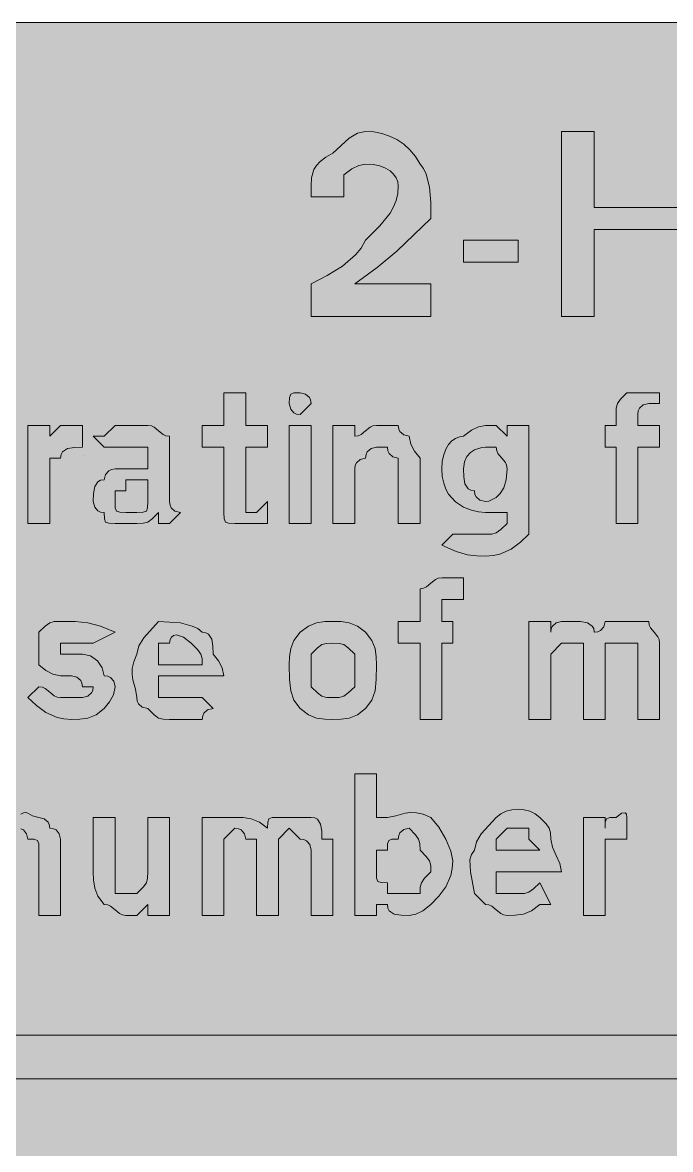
# Model space of a CAD drawing. Header units: metres. Extents: x 10 to 558, y 11 to 260.
# Drawn here: x 135.2 to 206.6, y 135.5 to 259.7 of the extents above; entities that cross this region are included whole.
import ezdxf

# ---------------------------------------------------------------- set-up
doc = ezdxf.new("R2010")
doc.units = ezdxf.units.M
for name, color, linetype, true_color in [('FILL_BLUE_0000FF', 7, 'Continuous', 0x0000ff), ('FILL_WHITE_FFFFFF', 7, 'Continuous', 0xffffff), ('STROKE_WHITE_FFFFFF', 7, 'Continuous', 0xffffff)]:
    doc.layers.add(name, color=color, linetype=linetype, true_color=true_color)

msp = doc.modelspace()

# ---------------------------------------------------------------- hatches: boundary and pattern name
at = {"layer": 'FILL_BLUE_0000FF', "true_color": 0x0000ff}
h = msp.add_hatch(color=7, dxfattribs=at)
h.dxf.hatch_style = 1
h.paths.add_polyline_path([(551.8, 259.63), (552.54, 259.47), (553.8, 258.93), (554.83, 258.16), (555.75, 257.28), (556.54, 256.78), (557.14, 256.19), (557.56, 255.55), (557.85, 254.88), (558.11, 253.57), (558.15, 252.48), (558.15, 18.48), (558.15, 16.08), (557.44, 15.2), (556.95, 14.43), (556.46, 13.89), (556.15, 13.73), (555.75, 13.68), (555.3, 12.89), (554.83, 12.29), (554.34, 11.87), (553.8, 11.58), (552.54, 11.32), (550.95, 11.28), (16.95, 11.28), (13.35, 11.28), (13.3, 11.68), (13.14, 11.99), (12.6, 12.48), (11.83, 12.97), (10.95, 13.68), (10.26, 14.6), (9.9, 15.63), (9.77, 16.89), (9.75, 18.48), (9.75, 252.48), (9.75, 254.88), (9.8, 255.28), (9.94, 255.59), (10.35, 256.08), (10.76, 256.57), (10.9, 256.88), (10.95, 257.28), (11.83, 257.47), (12.6, 257.88), (13.35, 258.48), (14.25, 258.67), (15.15, 259.08), (16.05, 259.49), (16.95, 259.68), (550.95, 259.68), (551.8, 259.63)])
at = {"layer": 'FILL_WHITE_FFFFFF', "true_color": 0xffffff}
h = msp.add_hatch(color=7, dxfattribs=at)
h.dxf.hatch_style = 1
h.paths.add_polyline_path([(166.95, 240.48), (166.95, 241.68), (166.99, 242.58), (167.25, 243.48), (167.54, 243.93), (167.96, 244.38), (168.56, 244.83), (169.35, 245.28), (171.15, 246.93), (172.05, 247.47), (172.95, 247.68), (173.85, 247.62), (174.73, 247.45), (175.59, 247.17), (176.4, 246.78), (177.16, 246.27), (177.84, 245.65), (178.45, 244.92), (178.95, 244.08), (179.35, 243.58), (179.64, 242.97), (180, 241.53), (180.13, 239.86), (180.15, 238.08), (176.4, 234.48), (174.24, 232.68), (171.75, 230.88), (180.15, 230.88), (180.15, 227.28), (166.95, 227.28), (166.95, 230.88), (168.73, 231.8), (170.4, 232.83), (171.84, 234.09), (172.45, 234.83), (172.95, 235.68), (174.52, 237.29), (175.65, 238.68), (176.04, 239.36), (176.32, 240.07), (176.49, 240.83), (176.55, 241.68), (176.49, 242.13), (176.32, 242.56), (176.04, 242.97), (175.65, 243.33), (175.14, 243.64), (174.52, 243.87), (173.79, 244.03), (172.95, 244.08), (172.2, 243.93), (171.43, 243.57), (170.55, 242.88), (170.55, 241.68), (170.55, 240.48), (166.95, 240.48)])
h = msp.add_hatch(color=7, dxfattribs=at)
h.dxf.hatch_style = 1
h.paths.add_polyline_path([(207.75, 236.88), (198.15, 236.88), (198.15, 227.28), (194.55, 227.28), (194.55, 247.68), (198.15, 247.68), (198.15, 239.28), (207.75, 239.28), (207.75, 247.68), (210.15, 247.68), (210.15, 227.28), (207.75, 227.28), (207.75, 236.88)])
h = msp.add_hatch(color=7, dxfattribs=at)
h.dxf.hatch_style = 1
h.paths.add_polyline_path([(183.75, 235.68), (189.75, 235.68), (189.75, 233.28), (183.75, 233.28), (183.75, 235.68)])
h = msp.add_hatch(color=7, dxfattribs=at)
h.dxf.hatch_style = 1
h.paths.add_polyline_path([(159.75, 205.68), (160.95, 205.68), (162.15, 206.88), (162.15, 204.48), (158.55, 204.48), (157.86, 204.5), (157.5, 204.63), (157.37, 204.99), (157.35, 205.68), (157.35, 206.88), (157.35, 212.88), (154.95, 212.88), (154.95, 215.28), (157.35, 215.28), (157.35, 218.88), (159.75, 218.88), (159.75, 215.28), (162.15, 215.28), (162.15, 212.88), (159.75, 212.88), (159.75, 206.88), (159.75, 205.68)])
h = msp.add_hatch(color=7, dxfattribs=at)
h.dxf.hatch_style = 1
h.paths.add_polyline_path([(165.75, 216.48), (165.35, 216.53), (165.06, 216.67), (164.7, 217.08), (164.55, 217.68), (164.57, 218.37), (164.7, 218.73), (165.06, 218.86), (165.75, 218.88), (166.35, 218.73), (166.76, 218.37), (166.9, 218.08), (166.95, 217.68), (165.75, 216.48)])
h = msp.add_hatch(color=7, dxfattribs=at)
h.dxf.hatch_style = 1
h.paths.add_polyline_path([(202.95, 204.48), (200.55, 204.48), (200.55, 212.88), (199.35, 212.88), (199.35, 215.28), (200.55, 215.28), (200.55, 216.48), (200.57, 217.19), (200.7, 217.68), (201.06, 218.17), (201.75, 218.88), (202.95, 218.88), (204.15, 218.88), (205.35, 218.88), (205.35, 217.68), (204.15, 217.68), (203.55, 217.53), (203.14, 217.17), (203, 216.88), (202.95, 216.48), (202.95, 215.28), (205.35, 215.28), (205.35, 212.88), (202.95, 212.88), (202.95, 204.48)])
h = msp.add_hatch(color=7, dxfattribs=at)
h.dxf.hatch_style = 1
h.paths.add_polyline_path([(139.35, 215.28), (141.75, 215.28), (141.75, 212.88), (140.87, 212.86), (140.1, 212.73), (139.56, 212.37), (139.4, 212.08), (139.35, 211.68), (138.15, 211.68), (138.15, 210.48), (138.15, 204.48), (135.75, 204.48), (135.75, 215.28), (138.15, 215.28), (138.15, 214.08), (139.35, 215.28)])
h = msp.add_hatch(color=7, dxfattribs=at)
h.dxf.hatch_style = 1
h.paths.add_polyline_path([(145.35, 215.28), (146.55, 215.28), (148.95, 215.28), (149.35, 215.23), (149.66, 215.09), (150.15, 214.68), (150.64, 214.27), (150.95, 214.13), (151.35, 214.08), (151.35, 212.88), (151.35, 210.48), (151.35, 206.88), (151.4, 206.48), (151.54, 206.19), (151.95, 205.83), (152.55, 205.68), (151.35, 204.48), (150.15, 204.48), (150.15, 205.68), (149.44, 204.99), (148.95, 204.63), (148.46, 204.5), (147.75, 204.48), (146.55, 204.48), (145.35, 204.48), (144.66, 204.5), (144.3, 204.63), (144.17, 204.99), (144.15, 205.68), (143.75, 205.73), (143.46, 205.87), (143.1, 206.28), (142.95, 206.88), (142.97, 207.76), (143.1, 208.53), (143.46, 209.07), (143.75, 209.23), (144.15, 209.28), (144.3, 209.88), (144.66, 210.29), (144.95, 210.43), (145.35, 210.48), (146.55, 210.48), (147.75, 210.48), (148.95, 210.48), (148.95, 211.68), (148.95, 212.88), (147.75, 212.88), (146.55, 212.88), (145.35, 212.88), (144.15, 212.88), (142.95, 214.08), (144.15, 214.08), (145.35, 215.28)])
h.paths.add_polyline_path([(148.44, 205.7), (148.8, 205.83), (148.93, 206.19), (148.95, 206.88), (148.95, 209.28), (147.75, 209.28), (146.55, 209.28), (146.55, 208.08), (145.35, 208.08), (145.35, 206.88), (145.37, 206.19), (145.5, 205.83), (145.86, 205.7), (146.55, 205.68), (147.75, 205.68), (148.44, 205.7)], flags=16)
h = msp.add_hatch(color=7, dxfattribs=at)
h.dxf.hatch_style = 1
h.paths.add_polyline_path([(164.55, 204.48), (164.55, 215.28), (166.95, 215.28), (166.95, 204.48), (164.55, 204.48)])
h = msp.add_hatch(color=7, dxfattribs=at)
h.dxf.hatch_style = 1
h.paths.add_polyline_path([(173.55, 212.73), (173.14, 212.37), (173, 212.08), (172.95, 211.68), (172.35, 211.53), (171.94, 211.17), (171.8, 210.88), (171.75, 210.48), (171.75, 204.48), (169.35, 204.48), (169.35, 215.28), (171.75, 215.28), (171.75, 214.08), (172.15, 214.13), (172.46, 214.27), (172.95, 214.68), (173.44, 215.09), (173.75, 215.23), (174.15, 215.28), (176.55, 215.28), (176.6, 214.88), (176.74, 214.59), (177.15, 214.23), (177.75, 214.08), (177.94, 213.2), (178.35, 212.43), (178.95, 211.68), (178.95, 204.48), (176.55, 204.48), (176.55, 211.68), (175.95, 211.83), (175.54, 212.19), (175.4, 212.48), (175.35, 212.88), (174.15, 212.88), (173.55, 212.73)])
h = msp.add_hatch(color=7, dxfattribs=at)
h.dxf.hatch_style = 1
h.paths.add_polyline_path([(190.95, 215.28), (190.95, 203.28), (190.03, 202.4), (189, 201.63), (187.74, 201.09), (187, 200.93), (186.15, 200.88), (185.23, 200.9), (184.2, 201.03), (182.94, 201.39), (181.35, 202.08), (182.55, 203.28), (186.15, 203.28), (186.86, 203.3), (187.35, 203.43), (187.84, 203.79), (188.55, 204.48), (188.55, 205.68), (187.35, 205.68), (186.15, 205.68), (185.4, 205.75), (184.63, 205.93), (183.75, 206.28), (182.87, 206.85), (182.1, 207.7), (181.79, 208.25), (181.56, 208.9), (181.4, 209.64), (181.35, 210.48), (181.4, 211.32), (181.56, 212.05), (181.79, 212.67), (182.1, 213.18), (182.46, 213.57), (182.87, 213.85), (183.3, 214.02), (183.75, 214.08), (184.63, 214.77), (185.4, 215.13), (186.15, 215.28), (187.35, 215.28), (188.55, 214.08), (188.55, 215.28), (190.95, 215.28)])
h.paths.add_polyline_path([(184.95, 212.58), (184.51, 212.29), (184.12, 211.87), (183.85, 211.27), (183.75, 210.48), (183.77, 209.6), (183.9, 208.83), (184.26, 208.29), (184.55, 208.13), (184.95, 208.08), (185, 207.68), (185.14, 207.39), (185.55, 207.03), (186.15, 206.88), (186.52, 206.94), (187.35, 207.33), (187.79, 207.76), (188.17, 208.4), (188.45, 209.29), (188.55, 210.48), (188.5, 210.88), (188.36, 211.19), (187.95, 211.68), (187.54, 212.17), (187.4, 212.48), (187.35, 212.88), (186.15, 212.88), (185.77, 212.84), (184.95, 212.58)], flags=16)
h = msp.add_hatch(color=7, dxfattribs=at)
h.dxf.hatch_style = 1
h.paths.add_polyline_path([(181.35, 182.88), (178.95, 182.88), (178.95, 191.28), (176.55, 191.28), (176.55, 193.68), (178.95, 193.68), (178.95, 196.08), (178.95, 197.28), (179.35, 197.33), (179.66, 197.47), (180.15, 197.88), (180.64, 198.29), (180.95, 198.43), (181.35, 198.48), (182.55, 198.48), (183.75, 198.48), (183.75, 196.08), (182.55, 196.08), (181.35, 196.08), (181.35, 194.88), (181.35, 193.68), (182.55, 193.68), (182.55, 191.28), (181.35, 191.28), (181.35, 182.88)])
h = msp.add_hatch(color=7, dxfattribs=at)
h.dxf.hatch_style = 1
h.paths.add_polyline_path([(140.55, 190.08), (141.75, 190.08), (142.63, 189.87), (143.4, 189.33), (143.94, 188.56), (144.15, 187.68), (144.55, 187.63), (144.84, 187.49), (145.2, 187.08), (145.35, 186.48), (145.16, 185.6), (144.75, 184.83), (144.15, 184.08), (143.25, 183.39), (142.35, 183.03), (141.45, 182.9), (140.55, 182.88), (139.7, 182.93), (138.96, 183.09), (137.7, 183.63), (136.67, 184.4), (135.75, 185.28), (136.95, 186.48), (137.35, 186.43), (137.66, 186.29), (138.15, 185.88), (138.64, 185.47), (138.95, 185.33), (139.35, 185.28), (140.55, 185.28), (141.75, 185.28), (142.35, 185.43), (142.76, 185.79), (142.9, 186.08), (142.95, 186.48), (141.75, 186.48), (141.7, 186.88), (141.56, 187.17), (141.15, 187.53), (140.55, 187.68), (139.35, 187.68), (138.47, 187.87), (137.7, 188.28), (136.95, 188.88), (136.95, 191.28), (136.95, 192.48), (137.66, 193.17), (138.15, 193.53), (138.64, 193.66), (139.35, 193.68), (140.96, 193.66), (142.35, 193.53), (143.74, 193.17), (145.35, 192.48), (142.95, 191.28), (140.55, 191.28), (139.35, 191.28), (139.35, 190.08), (140.55, 190.08)])
h = msp.add_hatch(color=7, dxfattribs=at)
h.dxf.hatch_style = 1
h.paths.add_polyline_path([(150.15, 183.03), (149.66, 183.39), (148.95, 184.08), (148.35, 184.23), (147.94, 184.59), (147.8, 184.88), (147.75, 185.28), (147.58, 186.2), (147.3, 187.23), (147.22, 187.82), (147.24, 188.49), (147.41, 189.23), (147.75, 190.08), (147.96, 190.98), (148.5, 191.88), (150.15, 193.68), (152.55, 193.53), (153.86, 193.17), (154.45, 192.88), (154.95, 192.48), (155.35, 192.43), (155.64, 192.27), (156, 191.73), (156.13, 190.96), (156.15, 190.08), (156.75, 189.33), (157.16, 188.56), (157.35, 187.68), (150.15, 187.68), (150.15, 186.48), (150.15, 185.28), (152.55, 185.28), (154.95, 185.28), (156.15, 184.08), (155.55, 183.93), (155.14, 183.57), (155, 183.28), (154.95, 182.88), (151.35, 182.88), (150.64, 182.9), (150.15, 183.03)])
h.paths.add_polyline_path([(154.93, 189.59), (154.8, 190.08), (154.44, 190.57), (153.75, 191.28), (152.87, 191.95), (152.1, 192.18), (151.79, 192.12), (151.56, 191.95), (151.4, 191.67), (151.35, 191.28), (150.15, 191.28), (150.15, 188.88), (154.95, 188.88), (154.93, 189.59)], flags=16)
h = msp.add_hatch(color=7, dxfattribs=at)
h.dxf.hatch_style = 1
h.paths.add_polyline_path([(164.7, 190.68), (165.06, 191.58), (165.75, 192.48), (166.65, 193.17), (167.55, 193.53), (168.45, 193.66), (169.35, 193.68), (170.25, 193.66), (171.15, 193.53), (172.05, 193.17), (172.95, 192.48), (173.64, 191.58), (174, 190.68), (174.13, 189.78), (174.15, 188.88), (174.13, 187.29), (174, 186.03), (173.64, 185), (172.95, 184.08), (172.05, 183.39), (171.15, 183.03), (170.25, 182.9), (169.35, 182.88), (168.45, 182.9), (167.55, 183.03), (166.65, 183.39), (165.75, 184.08), (165.06, 185), (164.7, 186.03), (164.57, 187.29), (164.55, 188.88), (164.57, 189.78), (164.7, 190.68)])
h.paths.add_polyline_path([(168.15, 191.13), (167.66, 190.77), (166.95, 190.08), (166.95, 188.88), (166.95, 186.48), (167.66, 185.79), (168.15, 185.43), (168.64, 185.3), (169.35, 185.28), (170.06, 185.3), (170.55, 185.43), (171.04, 185.79), (171.75, 186.48), (171.75, 188.88), (171.75, 190.08), (171.04, 190.77), (170.55, 191.13), (170.06, 191.26), (169.35, 191.28), (168.64, 191.26), (168.15, 191.13)], flags=16)
h = msp.add_hatch(color=7, dxfattribs=at)
h.dxf.hatch_style = 1
h.paths.add_polyline_path([(193.35, 192.48), (193.4, 192.88), (193.54, 193.17), (193.95, 193.53), (194.55, 193.68), (195.75, 193.68), (196.63, 193.66), (197.4, 193.53), (197.94, 193.17), (198.1, 192.88), (198.15, 192.48), (198.55, 192.53), (198.84, 192.67), (199.2, 193.08), (199.35, 193.68), (200.55, 193.68), (204.15, 193.68), (204.2, 193.28), (204.34, 192.97), (204.75, 192.48), (205.16, 191.99), (205.3, 191.68), (205.35, 191.28), (205.35, 190.08), (205.35, 182.88), (202.95, 182.88), (202.95, 190.08), (202.95, 191.28), (201.75, 191.28), (199.35, 191.28), (199.35, 190.08), (199.35, 182.88), (196.95, 182.88), (196.95, 190.08), (196.95, 191.28), (195.75, 191.28), (194.55, 191.28), (193.35, 190.08), (193.35, 182.88), (190.95, 182.88), (190.95, 193.68), (193.35, 193.68), (193.35, 192.48)])
h = msp.add_hatch(color=7, dxfattribs=at)
h.dxf.hatch_style = 1
h.paths.add_polyline_path([(177.3, 172.53), (177.89, 172.61), (178.56, 172.59), (179.3, 172.42), (180.15, 172.08), (181.03, 170.99), (181.8, 169.68), (182.34, 168.37), (182.55, 167.28), (182.5, 166.43), (182.34, 165.69), (181.8, 164.43), (181.03, 163.4), (180.15, 162.48), (179.27, 161.79), (178.5, 161.43), (177.75, 161.28), (176.87, 161.3), (176.1, 161.43), (175.56, 161.79), (175.4, 162.08), (175.35, 162.48), (174.15, 162.48), (174.15, 161.28), (171.75, 161.28), (171.75, 176.88), (174.15, 176.88), (174.15, 172.08), (175.35, 172.08), (176.27, 172.25), (177.3, 172.53)])
h.paths.add_polyline_path([(178.97, 164.39), (179.1, 164.88), (179.46, 165.37), (180.15, 166.08), (180.13, 166.79), (180, 167.28), (179.64, 167.77), (178.95, 168.48), (178.93, 169.19), (178.8, 169.68), (178.44, 170.17), (177.75, 170.88), (177.15, 170.73), (176.74, 170.37), (176.6, 170.08), (176.55, 169.68), (175.86, 169.66), (175.5, 169.53), (175.37, 169.17), (175.35, 168.48), (174.15, 168.48), (174.15, 166.08), (174.17, 165.39), (174.3, 165.03), (174.66, 164.9), (175.35, 164.88), (175.35, 163.68), (177.75, 163.68), (178.95, 163.68), (178.97, 164.39)], flags=16)
h = msp.add_hatch(color=7, dxfattribs=at)
h.dxf.hatch_style = 1
h.paths.add_polyline_path([(187.84, 161.47), (187.35, 161.88), (186.86, 162.29), (186.55, 162.43), (186.15, 162.48), (184.95, 163.68), (184.5, 166.08), (184.44, 167.39), (184.61, 167.98), (184.95, 168.48), (185.16, 169.38), (185.7, 170.28), (187.35, 172.08), (187.85, 172.47), (188.44, 172.75), (189.08, 172.92), (189.75, 172.98), (190.42, 172.92), (191.06, 172.75), (191.65, 172.47), (192.15, 172.08), (192.84, 171.37), (193.2, 170.88), (193.33, 170.39), (193.35, 169.68), (193.54, 168.78), (193.95, 167.88), (194.36, 166.98), (194.55, 166.08), (187.35, 166.08), (187.35, 164.88), (187.35, 163.68), (189.75, 163.68), (190.46, 163.7), (190.95, 163.83), (191.44, 164.19), (192.15, 164.88), (193.35, 162.48), (192.15, 162.48), (191.25, 161.79), (190.35, 161.43), (189.45, 161.3), (188.55, 161.28), (188.15, 161.33), (187.84, 161.47)])
h.paths.add_polyline_path([(190.95, 169.68), (190.95, 170.88), (188.55, 170.88), (187.35, 169.68), (187.35, 168.48), (192.15, 168.48), (190.95, 169.68)], flags=16)
h = msp.add_hatch(color=7, dxfattribs=at)
h.dxf.hatch_style = 1
h.paths.add_polyline_path([(133.35, 169.68), (133.35, 168.48), (133.35, 161.28), (130.95, 161.28), (130.95, 172.08), (133.35, 172.08), (134.55, 172.08), (134.95, 172.42), (135.26, 172.59), (135.52, 172.61), (135.75, 172.53), (136.24, 172.25), (136.95, 172.08), (137.55, 171.93), (137.96, 171.57), (138.1, 171.28), (138.15, 170.88), (138.55, 170.83), (138.84, 170.69), (139.2, 170.28), (139.35, 169.68), (139.35, 161.28), (136.95, 161.28), (136.95, 168.48), (136.93, 169.17), (136.8, 169.53), (136.44, 169.66), (135.75, 169.68), (135.6, 170.28), (135.24, 170.69), (134.95, 170.83), (134.55, 170.88), (133.35, 169.68)])
h = msp.add_hatch(color=7, dxfattribs=at)
h.dxf.hatch_style = 1
h.paths.add_polyline_path([(146.15, 161.33), (145.84, 161.47), (145.35, 161.88), (144.86, 162.29), (144.55, 162.43), (144.15, 162.48), (143.46, 163.38), (143.1, 164.28), (142.97, 165.18), (142.95, 166.08), (142.95, 172.08), (145.35, 172.08), (145.35, 166.08), (145.35, 163.68), (146.55, 163.68), (147.75, 163.68), (148.44, 164.39), (148.8, 164.88), (148.93, 165.37), (148.95, 166.08), (148.95, 172.08), (151.35, 172.08), (151.35, 161.28), (148.95, 161.28), (148.95, 162.48), (147.75, 161.28), (146.55, 161.28), (146.15, 161.33)])
h = msp.add_hatch(color=7, dxfattribs=at)
h.dxf.hatch_style = 1
h.paths.add_polyline_path([(158.55, 172.08), (159.45, 172.06), (160.35, 171.93), (161.25, 171.57), (162.15, 170.88), (162.17, 171.57), (162.3, 171.93), (162.66, 172.06), (163.35, 172.08), (164.55, 172.08), (166.95, 172.08), (167.35, 172.03), (167.64, 171.87), (168, 171.33), (168.13, 170.56), (168.15, 169.68), (169.35, 169.68), (169.35, 161.28), (166.95, 161.28), (166.95, 168.48), (166.8, 169.08), (166.44, 169.49), (166.15, 169.63), (165.75, 169.68), (164.55, 170.88), (163.35, 169.68), (163.35, 168.48), (163.35, 161.28), (160.95, 161.28), (160.95, 168.48), (160.95, 169.68), (159.75, 169.68), (159.6, 170.28), (159.24, 170.69), (158.95, 170.83), (158.55, 170.88), (157.35, 169.68), (157.35, 168.48), (157.35, 161.28), (154.95, 161.28), (154.95, 172.08), (157.35, 172.08), (158.55, 172.08)])
h = msp.add_hatch(color=7, dxfattribs=at)
h.dxf.hatch_style = 1
h.paths.add_polyline_path([(199.37, 171.57), (199.5, 171.93), (199.86, 172.06), (200.55, 172.08), (201.15, 172.53), (201.56, 172.59), (201.7, 172.42), (201.75, 172.08), (201.75, 169.68), (199.35, 169.68), (199.35, 168.48), (199.35, 161.28), (196.95, 161.28), (196.95, 172.08), (199.35, 172.08), (199.35, 170.88), (199.37, 171.57)])
h = msp.add_hatch(color=7, dxfattribs=at)
h.dxf.hatch_style = 1
h.paths.add_polyline_path([(495.75, 148.08), (490.95, 152.88), (498.15, 152.88), (505.35, 145.68), (498.15, 138.48), (490.95, 138.48), (495.75, 143.28), (62.55, 143.28), (62.55, 148.08), (495.75, 148.08)])

# ---------------------------------------------------------------- linework, layer by layer
at = {"layer": 'FILL_BLUE_0000FF', "lineweight": 0, "true_color": 0x0000ff}
msp.add_lwpolyline([(16.95, 259.68), (550.95, 259.68)], dxfattribs=at)
at = {"layer": 'FILL_WHITE_FFFFFF', "lineweight": 0, "true_color": 0xffffff}
for points in [[(166.95, 240.48), (166.95, 241.68), (166.99, 242.58), (167.25, 243.48), (167.54, 243.93), (167.96, 244.38), (168.56, 244.83), (169.35, 245.28), (171.15, 246.93), (172.05, 247.47), (172.95, 247.68), (173.85, 247.62), (174.73, 247.45), (175.59, 247.17), (176.4, 246.78), (177.16, 246.27), (177.84, 245.65), (178.45, 244.92), (178.95, 244.08), (179.35, 243.58), (179.64, 242.97), (180, 241.53), (180.13, 239.86), (180.15, 238.08), (176.4, 234.48), (174.24, 232.68), (171.75, 230.88), (180.15, 230.88), (180.15, 227.28), (166.95, 227.28), (166.95, 230.88), (168.73, 231.8), (170.4, 232.83), (171.84, 234.09), (172.45, 234.83), (172.95, 235.68), (174.52, 237.29), (175.65, 238.68), (176.04, 239.36), (176.32, 240.07), (176.49, 240.83), (176.55, 241.68), (176.49, 242.13), (176.32, 242.56), (176.04, 242.97), (175.65, 243.33), (175.14, 243.64), (174.52, 243.87), (173.79, 244.03), (172.95, 244.08), (172.2, 243.93), (171.43, 243.57), (170.55, 242.88), (170.55, 241.68), (170.55, 240.48)], [(207.75, 236.88), (198.15, 236.88), (198.15, 227.28), (194.55, 227.28), (194.55, 247.68), (198.15, 247.68), (198.15, 239.28), (207.75, 239.28), (207.75, 247.68), (210.15, 247.68), (210.15, 227.28), (207.75, 227.28)], [(183.75, 235.68), (189.75, 235.68), (189.75, 233.28), (183.75, 233.28)], [(159.75, 205.68), (160.95, 205.68), (162.15, 206.88), (162.15, 204.48), (158.55, 204.48), (157.86, 204.5), (157.5, 204.63), (157.37, 204.99), (157.35, 205.68), (157.35, 206.88), (157.35, 212.88), (154.95, 212.88), (154.95, 215.28), (157.35, 215.28), (157.35, 218.88), (159.75, 218.88), (159.75, 215.28), (162.15, 215.28), (162.15, 212.88), (159.75, 212.88), (159.75, 206.88)], [(165.75, 216.48), (165.35, 216.53), (165.06, 216.67), (164.7, 217.08), (164.55, 217.68), (164.57, 218.37), (164.7, 218.73), (165.06, 218.86), (165.75, 218.88), (166.35, 218.73), (166.76, 218.37), (166.9, 218.08), (166.95, 217.68)], [(202.95, 204.48), (200.55, 204.48), (200.55, 212.88), (199.35, 212.88), (199.35, 215.28), (200.55, 215.28), (200.55, 216.48), (200.57, 217.19), (200.7, 217.68), (201.06, 218.17), (201.75, 218.88), (202.95, 218.88), (204.15, 218.88), (205.35, 218.88), (205.35, 217.68), (204.15, 217.68), (203.55, 217.53), (203.14, 217.17), (203, 216.88), (202.95, 216.48), (202.95, 215.28), (205.35, 215.28), (205.35, 212.88), (202.95, 212.88)], [(139.35, 215.28), (141.75, 215.28), (141.75, 212.88), (140.87, 212.86), (140.1, 212.73), (139.56, 212.37), (139.4, 212.08), (139.35, 211.68), (138.15, 211.68), (138.15, 210.48), (138.15, 204.48), (135.75, 204.48), (135.75, 215.28), (138.15, 215.28), (138.15, 214.08)], [(145.35, 215.28), (146.55, 215.28), (148.95, 215.28), (149.35, 215.23), (149.66, 215.09), (150.15, 214.68), (150.64, 214.27), (150.95, 214.13), (151.35, 214.08), (151.35, 212.88), (151.35, 210.48), (151.35, 206.88), (151.4, 206.48), (151.54, 206.19), (151.95, 205.83), (152.55, 205.68), (151.35, 204.48), (150.15, 204.48), (150.15, 205.68), (149.44, 204.99), (148.95, 204.63), (148.46, 204.5), (147.75, 204.48), (146.55, 204.48), (145.35, 204.48), (144.66, 204.5), (144.3, 204.63), (144.17, 204.99), (144.15, 205.68), (143.75, 205.73), (143.46, 205.87), (143.1, 206.28), (142.95, 206.88), (142.97, 207.76), (143.1, 208.53), (143.46, 209.07), (143.75, 209.23), (144.15, 209.28), (144.3, 209.88), (144.66, 210.29), (144.95, 210.43), (145.35, 210.48), (146.55, 210.48), (147.75, 210.48), (148.95, 210.48), (148.95, 211.68), (148.95, 212.88), (147.75, 212.88), (146.55, 212.88), (145.35, 212.88), (144.15, 212.88), (142.95, 214.08), (144.15, 214.08)], [(164.55, 204.48), (164.55, 215.28), (166.95, 215.28), (166.95, 204.48)], [(173.55, 212.73), (173.14, 212.37), (173, 212.08), (172.95, 211.68), (172.35, 211.53), (171.94, 211.17), (171.8, 210.88), (171.75, 210.48), (171.75, 204.48), (169.35, 204.48), (169.35, 215.28), (171.75, 215.28), (171.75, 214.08), (172.15, 214.13), (172.46, 214.27), (172.95, 214.68), (173.44, 215.09), (173.75, 215.23), (174.15, 215.28), (176.55, 215.28), (176.6, 214.88), (176.74, 214.59), (177.15, 214.23), (177.75, 214.08), (177.94, 213.2), (178.35, 212.43), (178.95, 211.68), (178.95, 204.48), (176.55, 204.48), (176.55, 211.68), (175.95, 211.83), (175.54, 212.19), (175.4, 212.48), (175.35, 212.88), (174.15, 212.88)], [(190.95, 215.28), (190.95, 203.28), (190.03, 202.4), (189, 201.63), (187.74, 201.09), (187, 200.93), (186.15, 200.88), (185.23, 200.9), (184.2, 201.03), (182.94, 201.39), (181.35, 202.08), (182.55, 203.28), (186.15, 203.28), (186.86, 203.3), (187.35, 203.43), (187.84, 203.79), (188.55, 204.48), (188.55, 205.68), (187.35, 205.68), (186.15, 205.68), (185.4, 205.75), (184.63, 205.93), (183.75, 206.28), (182.87, 206.85), (182.1, 207.7), (181.79, 208.25), (181.56, 208.9), (181.4, 209.64), (181.35, 210.48), (181.4, 211.32), (181.56, 212.05), (181.79, 212.67), (182.1, 213.18), (182.46, 213.57), (182.87, 213.85), (183.3, 214.02), (183.75, 214.08), (184.63, 214.77), (185.4, 215.13), (186.15, 215.28), (187.35, 215.28), (188.55, 214.08), (188.55, 215.28)], [(184.95, 212.58), (184.51, 212.29), (184.12, 211.87), (183.85, 211.27), (183.75, 210.48), (183.77, 209.6), (183.9, 208.83), (184.26, 208.29), (184.55, 208.13), (184.95, 208.08), (185, 207.68), (185.14, 207.39), (185.55, 207.03), (186.15, 206.88), (186.52, 206.94), (187.35, 207.33), (187.79, 207.76), (188.17, 208.4), (188.45, 209.29), (188.55, 210.48), (188.5, 210.88), (188.36, 211.19), (187.95, 211.68), (187.54, 212.17), (187.4, 212.48), (187.35, 212.88), (186.15, 212.88), (185.77, 212.84)], [(148.44, 205.7), (148.8, 205.83), (148.93, 206.19), (148.95, 206.88), (148.95, 209.28), (147.75, 209.28), (146.55, 209.28), (146.55, 208.08), (145.35, 208.08), (145.35, 206.88), (145.37, 206.19), (145.5, 205.83), (145.86, 205.7), (146.55, 205.68), (147.75, 205.68)], [(181.35, 182.88), (178.95, 182.88), (178.95, 191.28), (176.55, 191.28), (176.55, 193.68), (178.95, 193.68), (178.95, 196.08), (178.95, 197.28), (179.35, 197.33), (179.66, 197.47), (180.15, 197.88), (180.64, 198.29), (180.95, 198.43), (181.35, 198.48), (182.55, 198.48), (183.75, 198.48), (183.75, 196.08), (182.55, 196.08), (181.35, 196.08), (181.35, 194.88), (181.35, 193.68), (182.55, 193.68), (182.55, 191.28), (181.35, 191.28)], [(140.55, 190.08), (141.75, 190.08), (142.63, 189.87), (143.4, 189.33), (143.94, 188.56), (144.15, 187.68), (144.55, 187.63), (144.84, 187.49), (145.2, 187.08), (145.35, 186.48), (145.16, 185.6), (144.75, 184.83), (144.15, 184.08), (143.25, 183.39), (142.35, 183.03), (141.45, 182.9), (140.55, 182.88), (139.7, 182.93), (138.96, 183.09), (137.7, 183.63), (136.67, 184.4), (135.75, 185.28), (136.95, 186.48), (137.35, 186.43), (137.66, 186.29), (138.15, 185.88), (138.64, 185.47), (138.95, 185.33), (139.35, 185.28), (140.55, 185.28), (141.75, 185.28), (142.35, 185.43), (142.76, 185.79), (142.9, 186.08), (142.95, 186.48), (141.75, 186.48), (141.7, 186.88), (141.56, 187.17), (141.15, 187.53), (140.55, 187.68), (139.35, 187.68), (138.47, 187.87), (137.7, 188.28), (136.95, 188.88), (136.95, 191.28), (136.95, 192.48), (137.66, 193.17), (138.15, 193.53), (138.64, 193.66), (139.35, 193.68), (140.96, 193.66), (142.35, 193.53), (143.74, 193.17), (145.35, 192.48), (142.95, 191.28), (140.55, 191.28), (139.35, 191.28), (139.35, 190.08)], [(150.15, 183.03), (149.66, 183.39), (148.95, 184.08), (148.35, 184.23), (147.94, 184.59), (147.8, 184.88), (147.75, 185.28), (147.58, 186.2), (147.3, 187.23), (147.22, 187.82), (147.24, 188.49), (147.41, 189.23), (147.75, 190.08), (147.96, 190.98), (148.5, 191.88), (150.15, 193.68), (152.55, 193.53), (153.86, 193.17), (154.45, 192.88), (154.95, 192.48), (155.35, 192.43), (155.64, 192.27), (156, 191.73), (156.13, 190.96), (156.15, 190.08), (156.75, 189.33), (157.16, 188.56), (157.35, 187.68), (150.15, 187.68), (150.15, 186.48), (150.15, 185.28), (152.55, 185.28), (154.95, 185.28), (156.15, 184.08), (155.55, 183.93), (155.14, 183.57), (155, 183.28), (154.95, 182.88), (151.35, 182.88), (150.64, 182.9)], [(164.7, 190.68), (165.06, 191.58), (165.75, 192.48), (166.65, 193.17), (167.55, 193.53), (168.45, 193.66), (169.35, 193.68), (170.25, 193.66), (171.15, 193.53), (172.05, 193.17), (172.95, 192.48), (173.64, 191.58), (174, 190.68), (174.13, 189.78), (174.15, 188.88), (174.13, 187.29), (174, 186.03), (173.64, 185), (172.95, 184.08), (172.05, 183.39), (171.15, 183.03), (170.25, 182.9), (169.35, 182.88), (168.45, 182.9), (167.55, 183.03), (166.65, 183.39), (165.75, 184.08), (165.06, 185), (164.7, 186.03), (164.57, 187.29), (164.55, 188.88), (164.57, 189.78)], [(193.35, 192.48), (193.4, 192.88), (193.54, 193.17), (193.95, 193.53), (194.55, 193.68), (195.75, 193.68), (196.63, 193.66), (197.4, 193.53), (197.94, 193.17), (198.1, 192.88), (198.15, 192.48), (198.55, 192.53), (198.84, 192.67), (199.2, 193.08), (199.35, 193.68), (200.55, 193.68), (204.15, 193.68), (204.2, 193.28), (204.34, 192.97), (204.75, 192.48), (205.16, 191.99), (205.3, 191.68), (205.35, 191.28), (205.35, 190.08), (205.35, 182.88), (202.95, 182.88), (202.95, 190.08), (202.95, 191.28), (201.75, 191.28), (199.35, 191.28), (199.35, 190.08), (199.35, 182.88), (196.95, 182.88), (196.95, 190.08), (196.95, 191.28), (195.75, 191.28), (194.55, 191.28), (193.35, 190.08), (193.35, 182.88), (190.95, 182.88), (190.95, 193.68), (193.35, 193.68)], [(154.93, 189.59), (154.8, 190.08), (154.44, 190.57), (153.75, 191.28), (152.87, 191.95), (152.1, 192.18), (151.79, 192.12), (151.56, 191.95), (151.4, 191.67), (151.35, 191.28), (150.15, 191.28), (150.15, 188.88), (154.95, 188.88)], [(168.15, 191.13), (167.66, 190.77), (166.95, 190.08), (166.95, 188.88), (166.95, 186.48), (167.66, 185.79), (168.15, 185.43), (168.64, 185.3), (169.35, 185.28), (170.06, 185.3), (170.55, 185.43), (171.04, 185.79), (171.75, 186.48), (171.75, 188.88), (171.75, 190.08), (171.04, 190.77), (170.55, 191.13), (170.06, 191.26), (169.35, 191.28), (168.64, 191.26)], [(177.3, 172.53), (177.89, 172.61), (178.56, 172.59), (179.3, 172.42), (180.15, 172.08), (181.03, 170.99), (181.8, 169.68), (182.34, 168.37), (182.55, 167.28), (182.5, 166.43), (182.34, 165.69), (181.8, 164.43), (181.03, 163.4), (180.15, 162.48), (179.27, 161.79), (178.5, 161.43), (177.75, 161.28), (176.87, 161.3), (176.1, 161.43), (175.56, 161.79), (175.4, 162.08), (175.35, 162.48), (174.15, 162.48), (174.15, 161.28), (171.75, 161.28), (171.75, 176.88), (174.15, 176.88), (174.15, 172.08), (175.35, 172.08), (176.27, 172.25)], [(187.84, 161.47), (187.35, 161.88), (186.86, 162.29), (186.55, 162.43), (186.15, 162.48), (184.95, 163.68), (184.5, 166.08), (184.44, 167.39), (184.61, 167.98), (184.95, 168.48), (185.16, 169.38), (185.7, 170.28), (187.35, 172.08), (187.85, 172.47), (188.44, 172.75), (189.08, 172.92), (189.75, 172.98), (190.42, 172.92), (191.06, 172.75), (191.65, 172.47), (192.15, 172.08), (192.84, 171.37), (193.2, 170.88), (193.33, 170.39), (193.35, 169.68), (193.54, 168.78), (193.95, 167.88), (194.36, 166.98), (194.55, 166.08), (187.35, 166.08), (187.35, 164.88), (187.35, 163.68), (189.75, 163.68), (190.46, 163.7), (190.95, 163.83), (191.44, 164.19), (192.15, 164.88), (193.35, 162.48), (192.15, 162.48), (191.25, 161.79), (190.35, 161.43), (189.45, 161.3), (188.55, 161.28), (188.15, 161.33)], [(146.15, 161.33), (145.84, 161.47), (145.35, 161.88), (144.86, 162.29), (144.55, 162.43), (144.15, 162.48), (143.46, 163.38), (143.1, 164.28), (142.97, 165.18), (142.95, 166.08), (142.95, 172.08), (145.35, 172.08), (145.35, 166.08), (145.35, 163.68), (146.55, 163.68), (147.75, 163.68), (148.44, 164.39), (148.8, 164.88), (148.93, 165.37), (148.95, 166.08), (148.95, 172.08), (151.35, 172.08), (151.35, 161.28), (148.95, 161.28), (148.95, 162.48), (147.75, 161.28), (146.55, 161.28)], [(158.55, 172.08), (159.45, 172.06), (160.35, 171.93), (161.25, 171.57), (162.15, 170.88), (162.17, 171.57), (162.3, 171.93), (162.66, 172.06), (163.35, 172.08), (164.55, 172.08), (166.95, 172.08), (167.35, 172.03), (167.64, 171.87), (168, 171.33), (168.13, 170.56), (168.15, 169.68), (169.35, 169.68), (169.35, 161.28), (166.95, 161.28), (166.95, 168.48), (166.8, 169.08), (166.44, 169.49), (166.15, 169.63), (165.75, 169.68), (164.55, 170.88), (163.35, 169.68), (163.35, 168.48), (163.35, 161.28), (160.95, 161.28), (160.95, 168.48), (160.95, 169.68), (159.75, 169.68), (159.6, 170.28), (159.24, 170.69), (158.95, 170.83), (158.55, 170.88), (157.35, 169.68), (157.35, 168.48), (157.35, 161.28), (154.95, 161.28), (154.95, 172.08), (157.35, 172.08)], [(199.37, 171.57), (199.5, 171.93), (199.86, 172.06), (200.55, 172.08), (201.15, 172.53), (201.56, 172.59), (201.7, 172.42), (201.75, 172.08), (201.75, 169.68), (199.35, 169.68), (199.35, 168.48), (199.35, 161.28), (196.95, 161.28), (196.95, 172.08), (199.35, 172.08), (199.35, 170.88)], [(178.97, 164.39), (179.1, 164.88), (179.46, 165.37), (180.15, 166.08), (180.13, 166.79), (180, 167.28), (179.64, 167.77), (178.95, 168.48), (178.93, 169.19), (178.8, 169.68), (178.44, 170.17), (177.75, 170.88), (177.15, 170.73), (176.74, 170.37), (176.6, 170.08), (176.55, 169.68), (175.86, 169.66), (175.5, 169.53), (175.37, 169.17), (175.35, 168.48), (174.15, 168.48), (174.15, 166.08), (174.17, 165.39), (174.3, 165.03), (174.66, 164.9), (175.35, 164.88), (175.35, 163.68), (177.75, 163.68), (178.95, 163.68)], [(190.95, 169.68), (190.95, 170.88), (188.55, 170.88), (187.35, 169.68), (187.35, 168.48), (192.15, 168.48)], [(495.75, 148.08), (490.95, 152.88), (498.15, 152.88), (505.35, 145.68), (498.15, 138.48), (490.95, 138.48), (495.75, 143.28), (62.55, 143.28), (62.55, 148.08)]]:
    msp.add_lwpolyline(points, close=True, dxfattribs=at)
msp.add_lwpolyline([(134.95, 172.42), (135.26, 172.59), (135.52, 172.61), (135.75, 172.53), (136.24, 172.25), (136.95, 172.08), (137.55, 171.93), (137.96, 171.57), (138.1, 171.28), (138.15, 170.88), (138.55, 170.83), (138.84, 170.69), (139.2, 170.28), (139.35, 169.68), (139.35, 161.28), (136.95, 161.28), (136.95, 168.48), (136.93, 169.17), (136.8, 169.53), (136.44, 169.66), (135.75, 169.68), (135.6, 170.28), (135.24, 170.69), (134.95, 170.83)], dxfattribs=at)
at = {"layer": 'STROKE_WHITE_FFFFFF', "lineweight": 0, "true_color": 0xffffff}
msp.add_lwpolyline([(141.95, 211.92), (141.95, 211.92)], dxfattribs=at)
msp.add_lwpolyline([(141.95, 211.92), (141.95, 211.92)], dxfattribs=at)
msp.add_lwpolyline([(141.95, 211.92), (141.95, 211.92)], dxfattribs=at)

doc.saveas('drawing.dxf')
